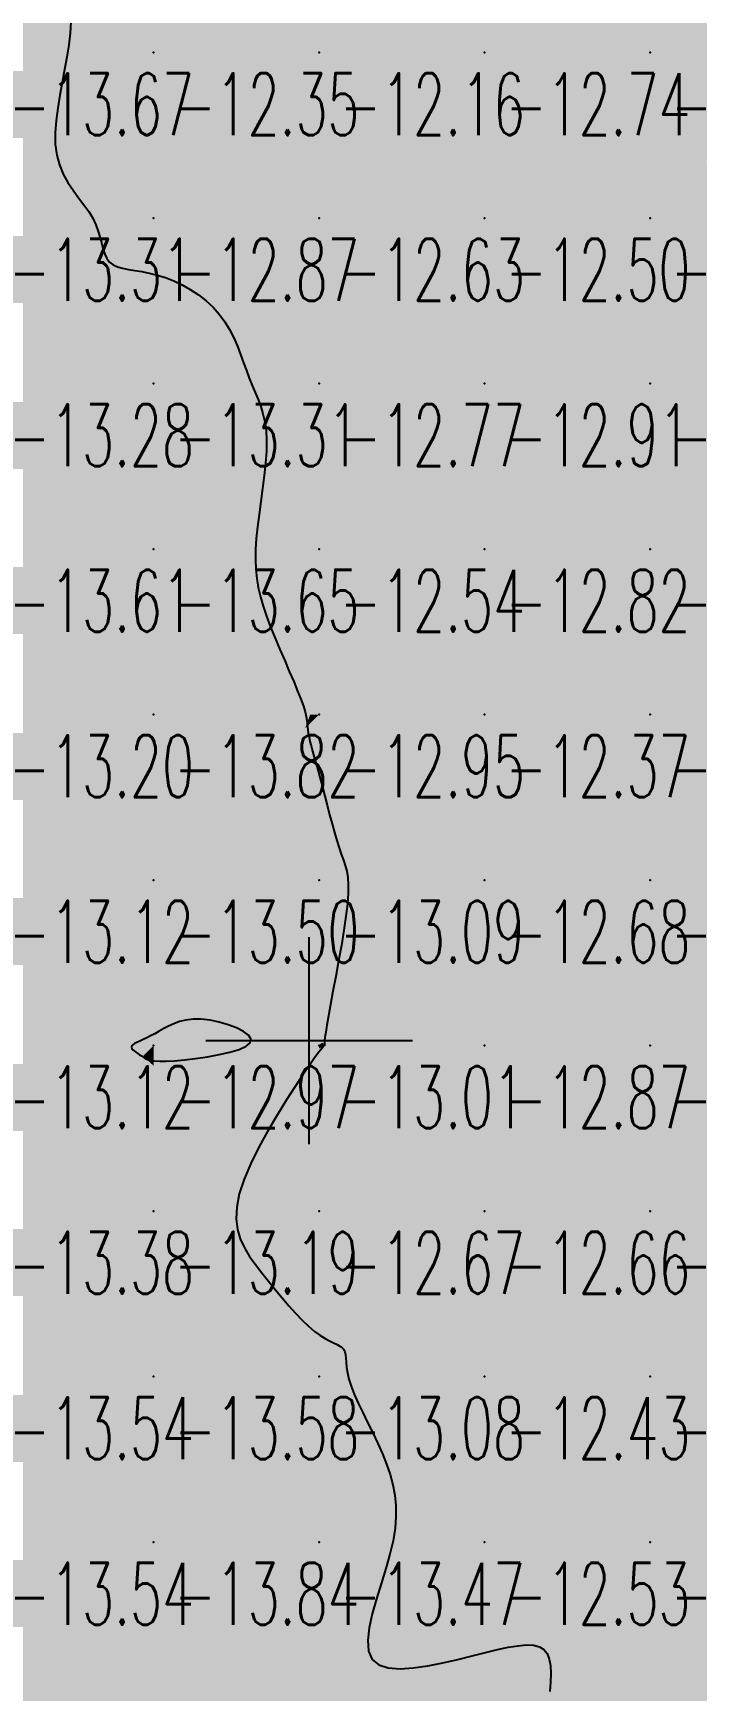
# Model space of a CAD drawing. Header units: millimetres. Extents: x 88261 to 90953, y 390274 to 392322.
# Drawn here: x 89733 to 89773.1, y 391208.2 to 391308.4 of the extents above; entities that cross this region are included whole.
import ezdxf
from ezdxf.enums import TextEntityAlignment as Align

# ---------------------------------------------------------------- set-up
doc = ezdxf.new("R2010")
doc.units = ezdxf.units.MM
doc.header["$LTSCALE"] = 25
for name, color, linetype in [('Carroyage(1)_Croix', 7, 'Continuous'), ('CN_03_00', 7, 'Continuous'), ('COTEAlt', 7, 'Continuous'), ('TN_COLORIAGE', 7, 'Continuous')]:
    doc.layers.add(name, color=color, linetype=linetype)
doc.styles.add('Simplex 1.0', font='Simplex.shx', dxfattribs={"width": 0.99, "height": 2.5})
doc.styles.get("Standard").update_dxf_attribs({"font": 'times.ttf'})

# ---------------------------------------------------------------- blocks, each defined once
blk = doc.blocks.new('COTE')
at = {"color": 0}
blk.add_point((0, 0), dxfattribs=at)
at = {"layer": 'COTEAlt'}
blk.add_attdef('ALT', text='', height=3.75, dxfattribs=at).set_placement((1.25, -1.25), align=Align.TOP_LEFT)

msp = doc.modelspace()

# ---------------------------------------------------------------- linework, layer by layer
at = {"layer": 'Carroyage(1)_Croix'}
for p, q in [((89749.65, 391241.29), (89749.65, 391253.79)), ((89743.4, 391247.54), (89755.9, 391247.54))]:
    msp.add_line(p, q, dxfattribs=at)
at = {"layer": 'CN_03_00', "elevation": -13, "flags": 128}
msp.add_lwpolyline([(89735.25, 391309.1), (89735.2, 391308.41), (89735.12, 391307.7), (89735.01, 391306.97), (89734.87, 391306.21), (89734.73, 391305.44), (89734.59, 391304.66), (89734.46, 391303.88), (89734.36, 391303.13), (89734.31, 391302.39), (89734.31, 391301.7), (89734.4, 391301.04), (89734.56, 391300.45), (89734.79, 391299.9), (89735.07, 391299.39), (89735.39, 391298.92), (89735.71, 391298.47), (89736.03, 391298.05), (89736.33, 391297.64), (89736.58, 391297.23), (89736.77, 391296.83), (89736.91, 391296.43), (89737.02, 391296.05), (89737.12, 391295.69), (89737.2, 391295.35), (89737.3, 391295.05), (89737.42, 391294.79), (89737.59, 391294.58), (89737.8, 391294.42), (89738.06, 391294.3), (89738.37, 391294.21), (89738.73, 391294.14), (89739.12, 391294.08), (89739.54, 391294.01), (89739.99, 391293.92), (89740.46, 391293.8), (89740.96, 391293.64), (89741.47, 391293.44), (89741.97, 391293.2), (89742.47, 391292.92), (89742.96, 391292.6), (89743.42, 391292.24), (89743.84, 391291.86), (89744.22, 391291.43), (89744.55, 391290.98), (89744.84, 391290.5), (89745.09, 391290.01), (89745.31, 391289.51), (89745.5, 391289), (89745.68, 391288.5), (89745.86, 391288.02), (89746.03, 391287.56), (89746.21, 391287.12), (89746.39, 391286.7), (89746.56, 391286.28), (89746.72, 391285.86), (89746.86, 391285.41), (89746.97, 391284.93), (89747.05, 391284.4), (89747.08, 391283.81), (89747.07, 391283.15), (89747.02, 391282.44), (89746.93, 391281.68), (89746.84, 391280.9), (89746.73, 391280.11), (89746.62, 391279.33), (89746.52, 391278.58), (89746.45, 391277.87), (89746.41, 391277.21), (89746.4, 391276.6), (89746.42, 391276.02), (89746.48, 391275.46), (89746.57, 391274.91), (89746.7, 391274.36), (89746.87, 391273.78), (89747.08, 391273.18), (89747.32, 391272.53), (89747.59, 391271.86), (89747.88, 391271.18), (89748.17, 391270.5), (89748.45, 391269.84), (89748.72, 391269.23), (89748.95, 391268.66), (89749.15, 391268.17), (89749.3, 391267.75), (89749.4, 391267.41), (89749.47, 391267.13), (89749.51, 391266.9), (89749.53, 391266.69), (89749.55, 391266.5), (89749.57, 391266.31), (89749.59, 391266.11), (89749.64, 391265.88), (89749.7, 391265.62), (89749.77, 391265.34), (89749.86, 391265.02), (89749.96, 391264.66), (89750.07, 391264.27), (89750.19, 391263.84), (89750.32, 391263.37), (89750.45, 391262.86), (89750.59, 391262.31), (89750.74, 391261.76), (89750.88, 391261.19), (89751.03, 391260.64), (89751.18, 391260.11), (89751.32, 391259.62), (89751.46, 391259.18), (89751.59, 391258.8), (89751.72, 391258.45), (89751.83, 391258.12), (89751.92, 391257.78), (89751.98, 391257.4), (89752.01, 391256.96), (89752.01, 391256.44), (89751.96, 391255.81), (89751.87, 391255.06), (89751.75, 391254.21), (89751.6, 391253.29), (89751.43, 391252.35), (89751.26, 391251.42), (89751.09, 391250.53), (89750.93, 391249.72), (89750.81, 391249.03), (89750.71, 391248.47), (89750.65, 391248.05), (89750.6, 391247.74), (89750.58, 391247.53), (89750.57, 391247.39), (89750.57, 391247.31), (89750.56, 391247.27), (89750.56, 391247.24), (89750.54, 391247.22), (89750.5, 391247.17), (89750.43, 391247.09), (89750.32, 391246.95), (89750.16, 391246.74), (89749.94, 391246.43), (89749.64, 391246.01), (89749.26, 391245.46), (89748.8, 391244.76), (89748.28, 391243.95), (89747.72, 391243.04), (89747.15, 391242.08), (89746.61, 391241.09), (89746.13, 391240.11), (89745.72, 391239.16), (89745.43, 391238.28), (89745.27, 391237.48), (89745.24, 391236.77), (89745.32, 391236.13), (89745.49, 391235.55), (89745.74, 391235.01), (89746.05, 391234.49), (89746.4, 391234), (89746.79, 391233.5), (89747.19, 391233), (89747.6, 391232.49), (89748.01, 391232), (89748.43, 391231.52), (89748.83, 391231.06), (89749.23, 391230.65), (89749.61, 391230.28), (89749.97, 391229.97), (89750.3, 391229.73), (89750.61, 391229.53), (89750.88, 391229.39), (89751.13, 391229.27), (89751.34, 391229.17), (89751.51, 391229.08), (89751.65, 391228.98), (89751.75, 391228.87), (89751.81, 391228.73), (89751.85, 391228.55), (89751.87, 391228.34), (89751.88, 391228.1), (89751.91, 391227.81), (89751.96, 391227.47), (89752.05, 391227.09), (89752.18, 391226.65), (89752.37, 391226.17), (89752.61, 391225.63), (89752.89, 391225.06), (89753.18, 391224.46), (89753.49, 391223.84), (89753.79, 391223.2), (89754.08, 391222.57), (89754.33, 391221.94), (89754.54, 391221.32), (89754.71, 391220.7), (89754.82, 391220.08), (89754.89, 391219.44), (89754.89, 391218.77), (89754.84, 391218.07), (89754.72, 391217.32), (89754.53, 391216.5), (89754.29, 391215.63), (89754, 391214.72), (89753.71, 391213.8), (89753.46, 391212.9), (89753.27, 391212.06), (89753.19, 391211.3), (89753.23, 391210.65), (89753.45, 391210.15), (89753.85, 391209.82), (89754.43, 391209.63), (89755.14, 391209.58), (89755.94, 391209.63), (89756.82, 391209.75), (89757.72, 391209.93), (89758.63, 391210.14), (89759.49, 391210.36), (89760.3, 391210.56), (89761.03, 391210.74), (89761.68, 391210.88), (89762.27, 391210.97), (89762.77, 391211.02), (89763.2, 391211), (89763.56, 391210.91), (89763.83, 391210.75), (89764.03, 391210.5), (89764.16, 391210.17), (89764.23, 391209.77), (89764.25, 391209.3), (89764.24, 391208.78), (89764.2, 391208.2)], dxfattribs=at)
msp.add_lwpolyline([(89742.11, 391246.37), (89742.79, 391246.45), (89743.51, 391246.56), (89744.21, 391246.69), (89744.86, 391246.84), (89745.42, 391247.01), (89745.85, 391247.2), (89746.09, 391247.41), (89746.13, 391247.64), (89745.98, 391247.87), (89745.68, 391248.09), (89745.26, 391248.31), (89744.76, 391248.5), (89744.22, 391248.65), (89743.66, 391248.77), (89743.12, 391248.83), (89742.64, 391248.83), (89742.2, 391248.78), (89741.82, 391248.69), (89741.47, 391248.56), (89741.15, 391248.41), (89740.86, 391248.26), (89740.58, 391248.1), (89740.32, 391247.95), (89740.07, 391247.82), (89739.84, 391247.7), (89739.62, 391247.6), (89739.42, 391247.51), (89739.24, 391247.43), (89739.1, 391247.36), (89739, 391247.29), (89738.94, 391247.22), (89738.92, 391247.14), (89738.94, 391247.07), (89738.99, 391246.99), (89739.07, 391246.92), (89739.17, 391246.84), (89739.29, 391246.76), (89739.4, 391246.68), (89739.52, 391246.61), (89739.63, 391246.53), (89739.75, 391246.46), (89739.89, 391246.4), (89740.07, 391246.35), (89740.31, 391246.31), (89740.62, 391246.29), (89741.01, 391246.29), (89741.51, 391246.32), (89742.11, 391246.37)], close=True, dxfattribs=at)
at = {"layer": 'TN_COLORIAGE', "color": 221}
for points in [[(89730.25, 391307.24, -13), (89735.4, 391312.4, -13), (89730.25, 391317.24, -13), (89733.73, 391317.24, -13)], [(89735.3, 391307.24, -13.67), (89735.4, 391312.4, -13.67), (89730.25, 391307.24, -13.67)], [(89730.25, 391307.24, -13), (89735.3, 391307.24, -13), (89730.25, 391297.24, -13), (89733.46, 391300.45, -13)], [(89733.46, 391300.45, -13.31), (89737.25, 391297.24, -13.31), (89730.25, 391297.24, -13.31)], [(89730.25, 391297.24, -13), (89737.25, 391297.24, -13), (89730.25, 391287.24, -13), (89737, 391293.99, -13)], [(89740.25, 391287.24, -13), (89740.25, 391294.25, -13), (89730.25, 391287.24, -13), (89737, 391293.99, -13)], [(89744.79, 391291.78, -13.31), (89740.25, 391294.25, -13.31), (89740.25, 391287.24, -13.31)], [(89744.79, 391291.78, -13.31), (89745.94, 391287.24, -13.31), (89740.25, 391287.24, -13.31)], [(89730.25, 391287.24, -13.31), (89730.25, 391277.24, -13.31), (89740.25, 391287.24, -13.31)], [(89730.25, 391277.24, -13.31), (89740.25, 391277.24, -13.31), (89740.25, 391287.24, -13.31)], [(89740.25, 391277.24, -13), (89747.61, 391284.6, -13), (89740.25, 391287.24, -13), (89745.94, 391287.24, -13)], [(89746.11, 391277.24, -13.65), (89747.61, 391284.6, -13.65), (89740.25, 391277.24, -13.65)], [(89730.25, 391277.24, -13.65), (89730.25, 391267.24, -13.65), (89740.25, 391277.24, -13.65)], [(89730.25, 391267.24, -13.65), (89740.25, 391267.24, -13.65), (89740.25, 391277.24, -13.65)], [(89740.25, 391267.24, -13), (89746.66, 391273.65, -13), (89740.25, 391277.24, -13), (89746.11, 391277.24, -13)], [(89746.66, 391273.65, -13.82), (89749.71, 391267.24, -13.82), (89740.25, 391267.24, -13.82)], [(89730.25, 391267.24, -13.82), (89730.25, 391257.24, -13.82), (89740.25, 391267.24, -13.82)], [(89730.25, 391257.24, -13.82), (89740.25, 391257.24, -13.82), (89740.25, 391267.24, -13.82)], [(89740.25, 391267.24, -13), (89749.71, 391267.24, -13), (89740.25, 391257.24, -13), (89749.4, 391266.39, -13)], [(89740.25, 391257.24, -13), (89749.4, 391266.39, -13), (89750.25, 391257.24, -13), (89750.25, 391263.83, -13)], [(89751.51, 391258.5, -13.09), (89750.25, 391263.83, -13.09), (89750.25, 391257.24, -13.09)], [(89751.51, 391258.5, -13.09), (89752.46, 391257.24, -13.09), (89750.25, 391257.24, -13.09)], [(89730.25, 391257.24, -13.5), (89730.25, 391247.24, -13.5), (89740.25, 391257.24, -13.5)], [(89740.25, 391257.24, -13), (89740.25, 391247.74, -13), (89730.25, 391247.24, -13), (89738.44, 391247.24, -13)], [(89740.25, 391257.24, -13), (89740.25, 391247.74, -13), (89750.25, 391257.24, -13), (89742.51, 391249.5, -13)], [(89750.25, 391257.24, -13), (89742.51, 391249.5, -13), (89750.25, 391247.24, -13), (89748.45, 391247.24, -13)], [(89750.25, 391257.24, -13), (89752.46, 391257.24, -13), (89750.25, 391247.24, -13), (89750.43, 391247.42, -13)], [(89730.25, 391237.24, -13), (89739.61, 391246.6, -13), (89730.25, 391247.24, -13), (89738.44, 391247.24, -13)], [(89730.25, 391237.24, -13), (89739.61, 391246.6, -13), (89740.25, 391237.24, -13), (89740.25, 391246.02, -13)], [(89740.25, 391237.24, -13), (89740.25, 391246.02, -13), (89750.25, 391247.24, -13), (89748.45, 391247.24, -13)], [(89740.25, 391237.24, -13), (89743.92, 391237.24, -13), (89750.25, 391247.24, -13), (89750.25, 391247.07, -13)], [(89750.43, 391247.42, -13.01), (89750.67, 391247.24, -13.01), (89750.25, 391247.24, -13.01)], [(89750.25, 391247.07, -13.01), (89750.67, 391247.24, -13.01), (89750.25, 391247.24, -13.01)], [(89730.25, 391237.24, -13.19), (89730.25, 391227.24, -13.19), (89740.25, 391237.24, -13.19)], [(89730.25, 391227.24, -13.19), (89740.25, 391227.24, -13.19), (89740.25, 391237.24, -13.19)], [(89740.25, 391227.24, -13), (89746.64, 391233.63, -13), (89740.25, 391237.24, -13), (89743.92, 391237.24, -13)], [(89740.25, 391227.24, -13), (89746.64, 391233.63, -13), (89750.25, 391227.24, -13), (89750.25, 391229.26, -13)], [(89752.19, 391229.18, -13.08), (89750.25, 391229.26, -13.08), (89750.25, 391227.24, -13.08)], [(89751.52, 391227.24, -13.08), (89752.19, 391229.18, -13.08), (89750.25, 391227.24, -13.08)], [(89730.25, 391227.24, -13.58), (89730.25, 391217.24, -13.58), (89740.25, 391227.24, -13.58)], [(89730.25, 391217.24, -13.58), (89740.25, 391217.24, -13.58), (89740.25, 391227.24, -13.58)], [(89740.25, 391227.24, -13.08), (89740.25, 391217.24, -13.08), (89750.25, 391227.24, -13.08)], [(89740.25, 391217.24, -13.08), (89750.25, 391217.24, -13.08), (89750.25, 391227.24, -13.08)], [(89750.25, 391217.24, -13), (89754.8, 391221.79, -13), (89750.25, 391227.24, -13), (89751.52, 391227.24, -13)], [(89754.8, 391221.79, -13.47), (89755.28, 391217.24, -13.47), (89750.25, 391217.24, -13.47)], [(89730.25, 391217.24, -13.84), (89730.25, 391207.24, -13.84), (89740.25, 391217.24, -13.84)], [(89730.25, 391207.24, -13.84), (89740.25, 391207.24, -13.84), (89740.25, 391217.24, -13.84)], [(89740.25, 391217.24, -13.47), (89740.25, 391207.24, -13.47), (89750.25, 391217.24, -13.47)], [(89740.25, 391207.24, -13.47), (89750.25, 391207.24, -13.47), (89750.25, 391217.24, -13.47)], [(89750.25, 391217.24, -13), (89755.28, 391217.24, -13), (89750.25, 391207.24, -13), (89751.29, 391208.28, -13)], [(89760.25, 391210.55, -13.23), (89764.69, 391211.68, -13.23), (89760.25, 391207.24, -13.23)], [(89764.01, 391207.24, -13.23), (89764.69, 391211.68, -13.23), (89760.25, 391207.24, -13.23)], [(89760.25, 391207.24, -13), (89760.25, 391210.55, -13), (89750.25, 391207.24, -13), (89751.29, 391208.28, -13)]]:
    msp.add_solid(points, dxfattribs=at)
at = {"layer": 'TN_COLORIAGE', "color": 211}
for points in [[(89735.4, 391312.4, -12.35), (89735.3, 391307.24, -12.35), (89740.25, 391317.24, -12.35), (89740.25, 391307.24, -12.35)], [(89740.25, 391317.24, -12.71), (89740.25, 391307.24, -12.71), (89750.25, 391317.24, -12.71)], [(89740.25, 391307.24, -12.71), (89750.25, 391307.24, -12.71), (89750.25, 391317.24, -12.71)], [(89750.25, 391317.24, -12.95), (89750.25, 391307.24, -12.95), (89760.25, 391317.24, -12.95)], [(89750.25, 391307.24, -12.95), (89760.25, 391307.24, -12.95), (89760.25, 391317.24, -12.95)], [(89760.25, 391317.24, -12.59), (89760.25, 391307.24, -12.59), (89770.25, 391317.24, -12.59)], [(89760.25, 391307.24, -12.59), (89770.25, 391307.24, -12.59), (89770.25, 391317.24, -12.59)], [(89770.25, 391317.24, -12), (89778.53, 391317.24, -12), (89770.25, 391307.24, -12), (89778.16, 391315.15, -12)], [(89776.8, 391307.24, -12.47), (89778.16, 391315.15, -12.47), (89770.25, 391307.24, -12.47)], [(89733.46, 391300.45, -12.35), (89735.3, 391307.24, -12.35), (89740.25, 391307.24, -12.35)], [(89737.25, 391297.24, -12.35), (89733.46, 391300.45, -12.35), (89740.25, 391297.24, -12.35), (89740.25, 391307.24, -12.35)], [(89740.25, 391307.24, -12.16), (89740.25, 391297.24, -12.16), (89750.25, 391307.24, -12.16)], [(89740.25, 391297.24, -12.16), (89750.25, 391297.24, -12.16), (89750.25, 391307.24, -12.16)], [(89750.25, 391307.24, -12.74), (89750.25, 391297.24, -12.74), (89760.25, 391307.24, -12.74)], [(89750.25, 391297.24, -12.74), (89760.25, 391297.24, -12.74), (89760.25, 391307.24, -12.74)], [(89760.25, 391307.24, -12.47), (89760.25, 391297.24, -12.47), (89770.25, 391307.24, -12.47)], [(89760.25, 391297.24, -12.47), (89770.25, 391297.24, -12.47), (89770.25, 391307.24, -12.47)], [(89770.25, 391307.24, -12), (89776.8, 391307.24, -12), (89770.25, 391297.24, -12), (89773.65, 391300.65, -12)], [(89780.25, 391297.24, -12), (89780.25, 391301.96, -12), (89770.25, 391297.24, -12), (89773.65, 391300.65, -12)], [(89737, 391293.99, -12.87), (89737.25, 391297.24, -12.87), (89740.25, 391297.24, -12.87)], [(89737, 391293.99, -12.87), (89740.25, 391294.25, -12.87), (89740.25, 391297.24, -12.87)], [(89740.25, 391294.25, -12.63), (89744.79, 391291.78, -12.63), (89740.25, 391297.24, -12.63), (89750.25, 391297.24, -12.63)], [(89745.94, 391287.24, -12.63), (89744.79, 391291.78, -12.63), (89750.25, 391287.24, -12.63), (89750.25, 391297.24, -12.63)], [(89750.25, 391297.24, -12.5), (89750.25, 391287.24, -12.5), (89760.25, 391297.24, -12.5)], [(89750.25, 391287.24, -12.5), (89760.25, 391287.24, -12.5), (89760.25, 391297.24, -12.5)], [(89760.25, 391297.24, -12.13), (89760.25, 391287.24, -12.13), (89770.25, 391297.24, -12.13)], [(89760.25, 391287.24, -12.13), (89770.25, 391287.24, -12.13), (89770.25, 391297.24, -12.13)], [(89770.25, 391297.24, -12.22), (89770.25, 391287.24, -12.22), (89780.25, 391297.24, -12.22)], [(89770.25, 391287.24, -12), (89779.65, 391287.24, -12), (89780.25, 391297.24, -12), (89780.25, 391288.92, -12)], [(89745.94, 391287.24, -12.77), (89747.61, 391284.6, -12.77), (89750.25, 391287.24, -12.77)], [(89747.61, 391284.6, -12.54), (89746.11, 391277.24, -12.54), (89750.25, 391287.24, -12.54), (89750.25, 391277.24, -12.54)], [(89750.25, 391287.24, -12.91), (89750.25, 391277.24, -12.91), (89760.25, 391287.24, -12.91)], [(89750.25, 391277.24, -12.91), (89760.25, 391277.24, -12.91), (89760.25, 391287.24, -12.91)], [(89760.25, 391287.24, -12.69), (89760.25, 391277.24, -12.69), (89770.25, 391287.24, -12.69)], [(89760.25, 391277.24, -12.69), (89770.25, 391277.24, -12.69), (89770.25, 391287.24, -12.69)], [(89770.25, 391277.24, -12), (89779.77, 391286.76, -12), (89770.25, 391287.24, -12), (89779.65, 391287.24, -12)], [(89770.25, 391277.24, -12), (89779.77, 391286.76, -12), (89780.25, 391277.24, -12), (89780.25, 391286.33, -12)], [(89746.11, 391277.24, -12.54), (89746.66, 391273.65, -12.54), (89750.25, 391277.24, -12.54)], [(89749.71, 391267.24, -12.54), (89746.66, 391273.65, -12.54), (89750.25, 391267.24, -12.54), (89750.25, 391277.24, -12.54)], [(89750.25, 391277.24, -12.82), (89750.25, 391267.24, -12.82), (89760.25, 391277.24, -12.82)], [(89750.25, 391267.24, -12.82), (89760.25, 391267.24, -12.82), (89760.25, 391277.24, -12.82)], [(89760.25, 391277.24, -12.88), (89760.25, 391267.24, -12.88), (89770.25, 391277.24, -12.88)], [(89760.25, 391267.24, -12.88), (89770.25, 391267.24, -12.88), (89770.25, 391277.24, -12.88)], [(89770.25, 391277.24, -12.44), (89770.25, 391267.24, -12.44), (89780.25, 391277.24, -12.44)], [(89770.25, 391267.24, -12.44), (89780.25, 391267.24, -12.44), (89780.25, 391277.24, -12.44)], [(89749.4, 391266.39, -12.95), (89749.71, 391267.24, -12.95), (89750.25, 391267.24, -12.95)], [(89750.25, 391263.83, -12.95), (89749.4, 391266.39, -12.95), (89750.25, 391267.24, -12.95)], [(89750.25, 391263.83, -12.37), (89751.51, 391258.5, -12.37), (89750.25, 391267.24, -12.37), (89760.25, 391267.24, -12.37)], [(89752.46, 391257.24, -12.37), (89751.51, 391258.5, -12.37), (89760.25, 391257.24, -12.37), (89760.25, 391267.24, -12.37)], [(89760.25, 391267.24, -12.79), (89760.25, 391257.24, -12.79), (89770.25, 391267.24, -12.79)], [(89760.25, 391257.24, -12.79), (89770.25, 391257.24, -12.79), (89770.25, 391267.24, -12.79)], [(89770.25, 391267.24, -12.54), (89770.25, 391257.24, -12.54), (89780.25, 391267.24, -12.54)], [(89770.25, 391257.24, -12.54), (89780.25, 391257.24, -12.54), (89780.25, 391267.24, -12.54)], [(89750.43, 391247.42, -12.68), (89752.46, 391257.24, -12.68), (89760.25, 391257.24, -12.68)], [(89750.67, 391247.24, -12.68), (89750.43, 391247.42, -12.68), (89760.25, 391247.24, -12.68), (89760.25, 391257.24, -12.68)], [(89760.25, 391257.24, -12.51), (89760.25, 391247.24, -12.51), (89770.25, 391257.24, -12.51)], [(89760.25, 391247.24, -12.51), (89770.25, 391247.24, -12.51), (89770.25, 391257.24, -12.51)], [(89770.25, 391257.24, -12.56), (89770.25, 391247.24, -12.56), (89780.25, 391257.24, -12.56)], [(89770.25, 391247.24, -12.56), (89780.25, 391247.24, -12.56), (89780.25, 391257.24, -12.56)], [(89742.51, 391249.5, -12.97), (89740.25, 391247.74, -12.97), (89740.25, 391247.24, -12.97)], [(89748.45, 391247.24, -12.97), (89742.51, 391249.5, -12.97), (89740.25, 391247.24, -12.97)], [(89738.44, 391247.24, -12.97), (89740.25, 391247.74, -12.97), (89740.25, 391247.24, -12.97)], [(89738.44, 391247.24, -12.97), (89739.61, 391246.6, -12.97), (89740.25, 391247.24, -12.97)], [(89740.25, 391246.02, -12.97), (89739.61, 391246.6, -12.97), (89740.25, 391247.24, -12.97)], [(89748.45, 391247.24, -12.97), (89740.25, 391246.02, -12.97), (89740.25, 391247.24, -12.97)], [(89750.25, 391247.07, -12.67), (89743.92, 391237.24, -12.67), (89750.25, 391237.24, -12.67)], [(89750.67, 391247.24, -12.67), (89750.25, 391247.07, -12.67), (89760.25, 391247.24, -12.67), (89750.25, 391237.24, -12.67)], [(89750.25, 391237.24, -12.87), (89760.25, 391237.24, -12.87), (89760.25, 391247.24, -12.87)], [(89760.25, 391247.24, -12.49), (89760.25, 391237.24, -12.49), (89770.25, 391247.24, -12.49)], [(89760.25, 391237.24, -12.49), (89770.25, 391237.24, -12.49), (89770.25, 391247.24, -12.49)], [(89770.25, 391247.24, -12.39), (89770.25, 391237.24, -12.39), (89780.25, 391247.24, -12.39)], [(89770.25, 391237.24, -12.39), (89780.25, 391237.24, -12.39), (89780.25, 391247.24, -12.39)], [(89743.92, 391237.24, -12.67), (89746.64, 391233.63, -12.67), (89750.25, 391237.24, -12.67)], [(89750.25, 391229.26, -12.67), (89746.64, 391233.63, -12.67), (89750.25, 391237.24, -12.67)], [(89750.25, 391229.26, -12.66), (89752.19, 391229.18, -12.66), (89750.25, 391237.24, -12.66), (89760.25, 391237.24, -12.66)], [(89752.19, 391229.18, -12.43), (89751.52, 391227.24, -12.43), (89760.25, 391237.24, -12.43), (89760.25, 391227.24, -12.43)], [(89760.25, 391237.24, -12.87), (89760.25, 391227.24, -12.87), (89770.25, 391237.24, -12.87)], [(89760.25, 391227.24, -12.87), (89770.25, 391227.24, -12.87), (89770.25, 391237.24, -12.87)], [(89770.25, 391237.24, -12.38), (89770.25, 391227.24, -12.38), (89780.25, 391237.24, -12.38)], [(89770.25, 391227.24, -12.38), (89780.25, 391227.24, -12.38), (89780.25, 391237.24, -12.38)], [(89751.52, 391227.24, -12.43), (89754.8, 391221.79, -12.43), (89760.25, 391227.24, -12.43)], [(89755.28, 391217.24, -12.43), (89754.8, 391221.79, -12.43), (89760.25, 391217.24, -12.43), (89760.25, 391227.24, -12.43)], [(89760.25, 391227.24, -12.83), (89760.25, 391217.24, -12.83), (89770.25, 391227.24, -12.83)], [(89760.25, 391217.24, -12.83), (89770.25, 391217.24, -12.83), (89770.25, 391227.24, -12.83)], [(89770.25, 391227.24, -12.89), (89770.25, 391217.24, -12.89), (89780.25, 391227.24, -12.89)], [(89770.25, 391217.24, -12.89), (89780.25, 391217.24, -12.89), (89780.25, 391227.24, -12.89)], [(89751.29, 391208.28, -12.53), (89755.28, 391217.24, -12.53), (89760.25, 391217.24, -12.53)], [(89751.29, 391208.28, -12.53), (89760.25, 391210.55, -12.53), (89760.25, 391217.24, -12.53)], [(89764.69, 391211.68, -12.53), (89760.25, 391210.55, -12.53), (89770.25, 391217.24, -12.53), (89760.25, 391217.24, -12.53)], [(89764.69, 391211.68, -12.62), (89764.01, 391207.24, -12.62), (89770.25, 391217.24, -12.62), (89770.25, 391207.24, -12.62)], [(89770.25, 391217.24, -12.85), (89770.25, 391207.24, -12.85), (89780.25, 391217.24, -12.85)], [(89770.25, 391207.24, -12.85), (89780.25, 391207.24, -12.85), (89780.25, 391217.24, -12.85)]]:
    msp.add_solid(points, dxfattribs=at)

# ---------------------------------------------------------------- block references
at = {"layer": 'COTEAlt'}
ref = msp.add_blockref('COTE', (89730.25, 391307.24), dxfattribs=at)
ref.add_attrib('ALT', '-13.67', dxfattribs={"height": 3.75, "style": 'Simplex 1.0', "width": 0.6}).set_placement((89731.5, 391305.99), align=Align.TOP_LEFT)
ref = msp.add_blockref('COTE', (89740.25, 391307.24), dxfattribs=at)
ref.add_attrib('ALT', '-12.35', dxfattribs={"height": 3.75, "style": 'Simplex 1.0', "width": 0.6}).set_placement((89741.5, 391305.99), align=Align.TOP_LEFT)
ref = msp.add_blockref('COTE', (89750.25, 391307.24), dxfattribs=at)
ref.add_attrib('ALT', '-12.16', dxfattribs={"height": 3.75, "style": 'Simplex 1.0', "width": 0.6}).set_placement((89751.5, 391305.99), align=Align.TOP_LEFT)
ref = msp.add_blockref('COTE', (89760.25, 391307.24), dxfattribs=at)
ref.add_attrib('ALT', '-12.74', dxfattribs={"height": 3.75, "style": 'Simplex 1.0', "width": 0.6}).set_placement((89761.5, 391305.99), align=Align.TOP_LEFT)
ref = msp.add_blockref('COTE', (89770.25, 391307.24), dxfattribs=at)
ref.add_attrib('ALT', '-12.47', dxfattribs={"height": 3.75, "style": 'Simplex 1.0', "width": 0.6}).set_placement((89771.5, 391305.99), align=Align.TOP_LEFT)
ref = msp.add_blockref('COTE', (89730.25, 391297.24), dxfattribs=at)
ref.add_attrib('ALT', '-13.31', dxfattribs={"height": 3.75, "style": 'Simplex 1.0', "width": 0.6}).set_placement((89731.5, 391295.99), align=Align.TOP_LEFT)
ref = msp.add_blockref('COTE', (89740.25, 391297.24), dxfattribs=at)
ref.add_attrib('ALT', '-12.87', dxfattribs={"height": 3.75, "style": 'Simplex 1.0', "width": 0.6}).set_placement((89741.5, 391295.99), align=Align.TOP_LEFT)
ref = msp.add_blockref('COTE', (89750.25, 391297.24), dxfattribs=at)
ref.add_attrib('ALT', '-12.63', dxfattribs={"height": 3.75, "style": 'Simplex 1.0', "width": 0.6}).set_placement((89751.5, 391295.99), align=Align.TOP_LEFT)
ref = msp.add_blockref('COTE', (89760.25, 391297.24), dxfattribs=at)
ref.add_attrib('ALT', '-12.50', dxfattribs={"height": 3.75, "style": 'Simplex 1.0', "width": 0.6}).set_placement((89761.5, 391295.99), align=Align.TOP_LEFT)
ref = msp.add_blockref('COTE', (89770.25, 391297.24), dxfattribs=at)
ref.add_attrib('ALT', '-12.13', dxfattribs={"height": 3.75, "style": 'Simplex 1.0', "width": 0.6}).set_placement((89771.5, 391295.99), align=Align.TOP_LEFT)
ref = msp.add_blockref('COTE', (89730.25, 391287.24), dxfattribs=at)
ref.add_attrib('ALT', '-13.28', dxfattribs={"height": 3.75, "style": 'Simplex 1.0', "width": 0.6}).set_placement((89731.5, 391285.99), align=Align.TOP_LEFT)
ref = msp.add_blockref('COTE', (89740.25, 391287.24), dxfattribs=at)
ref.add_attrib('ALT', '-13.31', dxfattribs={"height": 3.75, "style": 'Simplex 1.0', "width": 0.6}).set_placement((89741.5, 391285.99), align=Align.TOP_LEFT)
ref = msp.add_blockref('COTE', (89750.25, 391287.24), dxfattribs=at)
ref.add_attrib('ALT', '-12.77', dxfattribs={"height": 3.75, "style": 'Simplex 1.0', "width": 0.6}).set_placement((89751.5, 391285.99), align=Align.TOP_LEFT)
ref = msp.add_blockref('COTE', (89760.25, 391287.24), dxfattribs=at)
ref.add_attrib('ALT', '-12.91', dxfattribs={"height": 3.75, "style": 'Simplex 1.0', "width": 0.6}).set_placement((89761.5, 391285.99), align=Align.TOP_LEFT)
ref = msp.add_blockref('COTE', (89770.25, 391287.24), dxfattribs=at)
ref.add_attrib('ALT', '-12.69', dxfattribs={"height": 3.75, "style": 'Simplex 1.0', "width": 0.6}).set_placement((89771.5, 391285.99), align=Align.TOP_LEFT)
ref = msp.add_blockref('COTE', (89730.25, 391277.24), dxfattribs=at)
ref.add_attrib('ALT', '-13.61', dxfattribs={"height": 3.75, "style": 'Simplex 1.0', "width": 0.6}).set_placement((89731.5, 391275.99), align=Align.TOP_LEFT)
ref = msp.add_blockref('COTE', (89740.25, 391277.24), dxfattribs=at)
ref.add_attrib('ALT', '-13.65', dxfattribs={"height": 3.75, "style": 'Simplex 1.0', "width": 0.6}).set_placement((89741.5, 391275.99), align=Align.TOP_LEFT)
ref = msp.add_blockref('COTE', (89750.25, 391277.24), dxfattribs=at)
ref.add_attrib('ALT', '-12.54', dxfattribs={"height": 3.75, "style": 'Simplex 1.0', "width": 0.6}).set_placement((89751.5, 391275.99), align=Align.TOP_LEFT)
ref = msp.add_blockref('COTE', (89760.25, 391277.24), dxfattribs=at)
ref.add_attrib('ALT', '-12.82', dxfattribs={"height": 3.75, "style": 'Simplex 1.0', "width": 0.6}).set_placement((89761.5, 391275.99), align=Align.TOP_LEFT)
ref = msp.add_blockref('COTE', (89770.25, 391277.24), dxfattribs=at)
ref.add_attrib('ALT', '-12.88', dxfattribs={"height": 3.75, "style": 'Simplex 1.0', "width": 0.6}).set_placement((89771.5, 391275.99), align=Align.TOP_LEFT)
ref = msp.add_blockref('COTE', (89730.25, 391267.24), dxfattribs=at)
ref.add_attrib('ALT', '-13.20', dxfattribs={"height": 3.75, "style": 'Simplex 1.0', "width": 0.6}).set_placement((89731.5, 391265.99), align=Align.TOP_LEFT)
ref = msp.add_blockref('COTE', (89740.25, 391267.24), dxfattribs=at)
ref.add_attrib('ALT', '-13.82', dxfattribs={"height": 3.75, "style": 'Simplex 1.0', "width": 0.6}).set_placement((89741.5, 391265.99), align=Align.TOP_LEFT)
ref = msp.add_blockref('COTE', (89750.25, 391267.24), dxfattribs=at)
ref.add_attrib('ALT', '-12.95', dxfattribs={"height": 3.75, "style": 'Simplex 1.0', "width": 0.6}).set_placement((89751.5, 391265.99), align=Align.TOP_LEFT)
ref = msp.add_blockref('COTE', (89760.25, 391267.24), dxfattribs=at)
ref.add_attrib('ALT', '-12.37', dxfattribs={"height": 3.75, "style": 'Simplex 1.0', "width": 0.6}).set_placement((89761.5, 391265.99), align=Align.TOP_LEFT)
ref = msp.add_blockref('COTE', (89770.25, 391267.24), dxfattribs=at)
ref.add_attrib('ALT', '-12.79', dxfattribs={"height": 3.75, "style": 'Simplex 1.0', "width": 0.6}).set_placement((89771.5, 391265.99), align=Align.TOP_LEFT)
ref = msp.add_blockref('COTE', (89730.25, 391257.24), dxfattribs=at)
ref.add_attrib('ALT', '-13.12', dxfattribs={"height": 3.75, "style": 'Simplex 1.0', "width": 0.6}).set_placement((89731.5, 391255.99), align=Align.TOP_LEFT)
ref = msp.add_blockref('COTE', (89740.25, 391257.24), dxfattribs=at)
ref.add_attrib('ALT', '-13.50', dxfattribs={"height": 3.75, "style": 'Simplex 1.0', "width": 0.6}).set_placement((89741.5, 391255.99), align=Align.TOP_LEFT)
ref = msp.add_blockref('COTE', (89750.25, 391257.24), dxfattribs=at)
ref.add_attrib('ALT', '-13.09', dxfattribs={"height": 3.75, "style": 'Simplex 1.0', "width": 0.6}).set_placement((89751.5, 391255.99), align=Align.TOP_LEFT)
ref = msp.add_blockref('COTE', (89760.25, 391257.24), dxfattribs=at)
ref.add_attrib('ALT', '-12.68', dxfattribs={"height": 3.75, "style": 'Simplex 1.0', "width": 0.6}).set_placement((89761.5, 391255.99), align=Align.TOP_LEFT)
ref = msp.add_blockref('COTE', (89770.25, 391257.24), dxfattribs=at)
ref.add_attrib('ALT', '-12.51', dxfattribs={"height": 3.75, "style": 'Simplex 1.0', "width": 0.6}).set_placement((89771.5, 391255.99), align=Align.TOP_LEFT)
ref = msp.add_blockref('COTE', (89730.25, 391247.24), dxfattribs=at)
ref.add_attrib('ALT', '-13.12', dxfattribs={"height": 3.75, "style": 'Simplex 1.0', "width": 0.6}).set_placement((89731.5, 391245.99), align=Align.TOP_LEFT)
ref = msp.add_blockref('COTE', (89740.25, 391247.24), dxfattribs=at)
ref.add_attrib('ALT', '-12.97', dxfattribs={"height": 3.75, "style": 'Simplex 1.0', "width": 0.6}).set_placement((89741.5, 391245.99), align=Align.TOP_LEFT)
ref = msp.add_blockref('COTE', (89750.25, 391247.24), dxfattribs=at)
ref.add_attrib('ALT', '-13.01', dxfattribs={"height": 3.75, "style": 'Simplex 1.0', "width": 0.6}).set_placement((89751.5, 391245.99), align=Align.TOP_LEFT)
ref = msp.add_blockref('COTE', (89760.25, 391247.24), dxfattribs=at)
ref.add_attrib('ALT', '-12.87', dxfattribs={"height": 3.75, "style": 'Simplex 1.0', "width": 0.6}).set_placement((89761.5, 391245.99), align=Align.TOP_LEFT)
ref = msp.add_blockref('COTE', (89770.25, 391247.24), dxfattribs=at)
ref.add_attrib('ALT', '-12.49', dxfattribs={"height": 3.75, "style": 'Simplex 1.0', "width": 0.6}).set_placement((89771.5, 391245.99), align=Align.TOP_LEFT)
ref = msp.add_blockref('COTE', (89730.25, 391237.24), dxfattribs=at)
ref.add_attrib('ALT', '-13.38', dxfattribs={"height": 3.75, "style": 'Simplex 1.0', "width": 0.6}).set_placement((89731.5, 391235.99), align=Align.TOP_LEFT)
ref = msp.add_blockref('COTE', (89740.25, 391237.24), dxfattribs=at)
ref.add_attrib('ALT', '-13.19', dxfattribs={"height": 3.75, "style": 'Simplex 1.0', "width": 0.6}).set_placement((89741.5, 391235.99), align=Align.TOP_LEFT)
ref = msp.add_blockref('COTE', (89750.25, 391237.24), dxfattribs=at)
ref.add_attrib('ALT', '-12.67', dxfattribs={"height": 3.75, "style": 'Simplex 1.0', "width": 0.6}).set_placement((89751.5, 391235.99), align=Align.TOP_LEFT)
ref = msp.add_blockref('COTE', (89760.25, 391237.24), dxfattribs=at)
ref.add_attrib('ALT', '-12.66', dxfattribs={"height": 3.75, "style": 'Simplex 1.0', "width": 0.6}).set_placement((89761.5, 391235.99), align=Align.TOP_LEFT)
ref = msp.add_blockref('COTE', (89770.25, 391237.24), dxfattribs=at)
ref.add_attrib('ALT', '-12.87', dxfattribs={"height": 3.75, "style": 'Simplex 1.0', "width": 0.6}).set_placement((89771.5, 391235.99), align=Align.TOP_LEFT)
ref = msp.add_blockref('COTE', (89730.25, 391227.24), dxfattribs=at)
ref.add_attrib('ALT', '-13.54', dxfattribs={"height": 3.75, "style": 'Simplex 1.0', "width": 0.6}).set_placement((89731.5, 391225.99), align=Align.TOP_LEFT)
ref = msp.add_blockref('COTE', (89740.25, 391227.24), dxfattribs=at)
ref.add_attrib('ALT', '-13.58', dxfattribs={"height": 3.75, "style": 'Simplex 1.0', "width": 0.6}).set_placement((89741.5, 391225.99), align=Align.TOP_LEFT)
ref = msp.add_blockref('COTE', (89750.25, 391227.24), dxfattribs=at)
ref.add_attrib('ALT', '-13.08', dxfattribs={"height": 3.75, "style": 'Simplex 1.0', "width": 0.6}).set_placement((89751.5, 391225.99), align=Align.TOP_LEFT)
ref = msp.add_blockref('COTE', (89760.25, 391227.24), dxfattribs=at)
ref.add_attrib('ALT', '-12.43', dxfattribs={"height": 3.75, "style": 'Simplex 1.0', "width": 0.6}).set_placement((89761.5, 391225.99), align=Align.TOP_LEFT)
ref = msp.add_blockref('COTE', (89770.25, 391227.24), dxfattribs=at)
ref.add_attrib('ALT', '-12.83', dxfattribs={"height": 3.75, "style": 'Simplex 1.0', "width": 0.6}).set_placement((89771.5, 391225.99), align=Align.TOP_LEFT)
ref = msp.add_blockref('COTE', (89730.25, 391217.24), dxfattribs=at)
ref.add_attrib('ALT', '-13.54', dxfattribs={"height": 3.75, "style": 'Simplex 1.0', "width": 0.6}).set_placement((89731.5, 391215.99), align=Align.TOP_LEFT)
ref = msp.add_blockref('COTE', (89740.25, 391217.24), dxfattribs=at)
ref.add_attrib('ALT', '-13.84', dxfattribs={"height": 3.75, "style": 'Simplex 1.0', "width": 0.6}).set_placement((89741.5, 391215.99), align=Align.TOP_LEFT)
ref = msp.add_blockref('COTE', (89750.25, 391217.24), dxfattribs=at)
ref.add_attrib('ALT', '-13.47', dxfattribs={"height": 3.75, "style": 'Simplex 1.0', "width": 0.6}).set_placement((89751.5, 391215.99), align=Align.TOP_LEFT)
ref = msp.add_blockref('COTE', (89760.25, 391217.24), dxfattribs=at)
ref.add_attrib('ALT', '-12.53', dxfattribs={"height": 3.75, "style": 'Simplex 1.0', "width": 0.6}).set_placement((89761.5, 391215.99), align=Align.TOP_LEFT)
ref = msp.add_blockref('COTE', (89770.25, 391217.24), dxfattribs=at)
ref.add_attrib('ALT', '-12.71', dxfattribs={"height": 3.75, "style": 'Simplex 1.0', "width": 0.6}).set_placement((89771.5, 391215.99), align=Align.TOP_LEFT)

doc.saveas('drawing.dxf')
